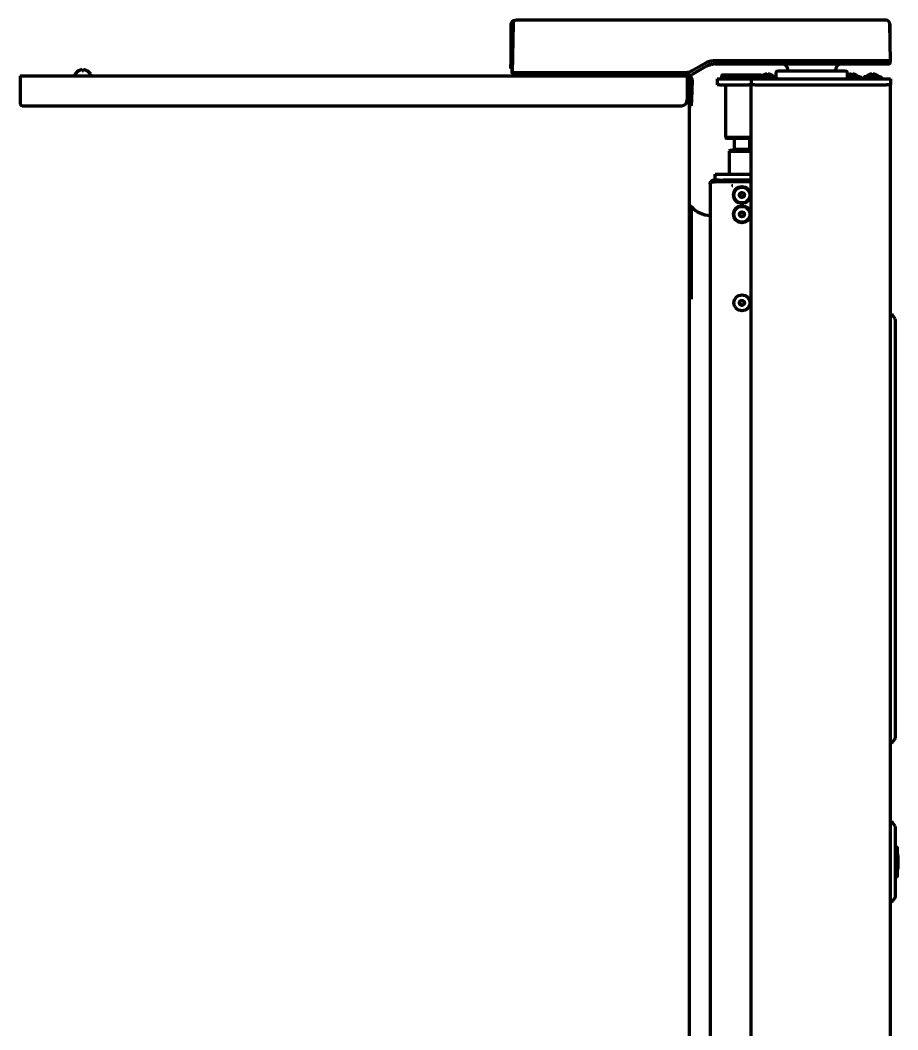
# Model space of a CAD drawing. Header units: inches. Extents: x -2405 to 7588, y 441 to 5654.
# Drawn here: x 4717 to 5158, y 3624 to 4132 of the extents above; entities that cross this region are included whole.
import ezdxf

# ---------------------------------------------------------------- set-up
doc = ezdxf.new("R2010")
doc.units = ezdxf.units.IN

msp = doc.modelspace()

# ---------------------------------------------------------------- linework, layer by layer
at = {"linetype": 'Continuous', "lineweight": 70}
for p, q in [((4964.24, 4129.86), (4963.81, 4105.13)), ((5050.26, 4131.63), (4966.04, 4131.63)), ((5054.27, 4131.63), (5050.26, 4131.63)), ((5060.95, 4131.63), (5054.27, 4131.63)), ((5064.94, 4131.63), (5060.95, 4131.63)), ((5151.68, 4131.63), (5064.94, 4131.63)), ((5153.81, 4111.13), (5153.48, 4129.86)), ((4963.21, 4129.63), (4963.21, 4109.38)), ((4964.01, 4129.63), (4964.01, 4116.59)), ((5153.61, 4129.63), (5153.61, 4122.59)), ((5060.94, 4110.06), (5054.26, 4106.2)), ((5152.81, 4111.13), (5064.94, 4111.13)), ((5065.88, 4109.63), (5152.8, 4109.63)), ((5153.81, 4111.13), (5152.81, 4111.13)), ((5153.8, 4110.61), (5153.81, 4111.13)), ((4745.84, 4106.07), (4745.84, 4106.11)), ((4750.44, 4106.11), (4750.44, 4106.07)), ((4963.21, 4107.38), (4963.21, 4109.38)), ((4963.85, 4107.38), (4963.21, 4107.38)), ((4963.81, 4106.12), (4963.83, 4107.38)), ((4963.81, 4106.12), (4963.81, 4106.87)), ((4963.81, 4105.14), (4963.81, 4106.13)), ((4963.81, 4105.13), (4963.82, 4104.61)), ((4963.81, 4105.13), (4964.81, 4105.13)), ((4963.81, 4105.13), (4963.81, 4105.13)), ((4963.81, 4105.13), (4963.82, 4104.61)), ((5050.26, 4105.13), (4964.81, 4105.13)), ((5053.5, 4104.03), (5054.75, 4104.75)), ((5054.75, 4104.75), (5060.88, 4108.29)), ((5091.68, 4104.1), (5091.68, 4104.51)), ((5092.43, 4104.51), (5092.43, 4104.1)), ((5096.36, 4105.15), (5096.32, 4103.09)), ((5097.36, 4106.13), (5131.25, 4106.13)), ((5102.36, 4106.68), (5102.37, 4106.13)), ((5126.25, 4106.13), (5126.26, 4106.68)), ((5132.3, 4102.64), (5132.25, 4105.15)), ((5134.18, 4104.1), (5134.18, 4104.51)), ((5134.93, 4104.51), (5134.93, 4104.1)), ((5144.43, 4104.1), (5144.43, 4104.51)), ((5145.18, 4104.51), (5145.18, 4104.1)), ((4716.64, 4103.63), (4716.64, 4101.52)), ((4716.64, 4103.63), (5051.81, 4103.63)), ((4716.64, 4101.52), (4716.64, 4089.63)), ((4744.14, 4104.23), (4744.14, 4104.03)), ((4752.14, 4104.03), (4752.14, 4104.23)), ((5051.81, 4103.63), (5051.81, 4101.52)), ((5052.24, 4103.63), (5051.81, 4103.63)), ((5052.24, 4102.63), (5051.81, 4102.63)), ((5051.81, 4101.52), (5051.81, 4091.62)), ((5052.81, 4100.53), (5051.81, 4100.53)), ((5052.81, 4103.63), (5052.24, 4103.63)), ((5052.81, 4100.63), (5052.81, 4100.53)), ((5052.81, 4100.53), (5052.81, 2435.33)), ((5053.24, 4101.59), (5052.89, 4091.67)), ((5054.24, 4101.56), (5053.89, 4091.64)), ((5066.81, 4102.13), (5067.98, 4102.13)), ((5066.81, 4102.13), (5066.81, 4099.13)), ((5067.98, 4102.13), (5082.64, 4102.13)), ((5069.31, 4104.13), (5069.06, 4103.88)), ((5069.06, 4103.88), (5089.06, 4103.88)), ((5069.06, 4103.88), (5069.06, 4102.38)), ((5079.06, 4102.38), (5069.06, 4102.38)), ((5069.06, 4102.38), (5069.31, 4102.13)), ((5069.31, 4104.13), (5088.81, 4104.13)), ((5087.59, 4102.38), (5079.06, 4102.38)), ((5082.64, 4102.13), (5083.81, 4102.13)), ((5083.81, 4102.13), (5085.81, 4102.13)), ((5083.81, 4102.13), (5083.81, 4099.13)), ((5085.81, 4102.13), (5151.81, 4102.13)), ((5087.56, 4102.73), (5087.56, 4102.53)), ((5092.06, 4103.13), (5087.96, 4103.13)), ((5089.06, 4103.88), (5088.81, 4104.13)), ((5089.06, 4103.13), (5089.06, 4103.88)), ((5090.18, 4104.1), (5090.18, 4104.13)), ((5096.16, 4103.13), (5092.06, 4103.13)), ((5093.93, 4104.1), (5093.93, 4104.13)), ((5096.56, 4102.53), (5096.56, 4102.73)), ((5134.56, 4103.13), (5132.29, 4103.13)), ((5132.68, 4104.1), (5132.68, 4104.13)), ((5138.66, 4103.13), (5134.56, 4103.13)), ((5136.43, 4104.1), (5136.43, 4104.13)), ((5139.06, 4102.53), (5139.06, 4102.73)), ((5140.31, 4102.73), (5140.31, 4102.53)), ((5144.81, 4103.13), (5140.71, 4103.13)), ((5142.93, 4104.1), (5142.93, 4104.13)), ((5148.91, 4103.13), (5144.81, 4103.13)), ((5146.68, 4104.1), (5146.68, 4104.13)), ((5149.31, 4102.53), (5149.31, 4102.73)), ((5151.81, 4102.13), (5153.81, 4102.13)), ((5153.81, 4102.13), (5153.81, 4099.13)), ((5067.98, 4099.13), (5066.81, 4099.13)), ((5067.98, 4099.13), (5082.64, 4099.13)), ((5071.06, 4099.13), (5071.06, 4072.63)), ((5083.81, 4099.13), (5082.64, 4099.13)), ((5085.81, 4099.13), (5083.81, 4099.13)), ((5085.81, 4099.13), (5083.81, 4099.13)), ((5083.81, 2461.13), (5083.81, 4099.13)), ((5085.81, 4099.13), (5151.81, 4099.13)), ((5153.81, 4099.13), (5151.81, 4099.13)), ((5153.81, 4099.13), (5151.81, 4099.13)), ((5153.81, 2451.13), (5153.81, 4099.13)), ((5153.81, 4099.13), (5153.81, 4099.13)), ((5052.81, 4089.33), (5052.89, 4091.67)), ((5053.89, 4091.64), (5053.78, 4088.64)), ((4717.64, 4088.63), (5048.81, 4088.63)), ((5052.81, 4088.67), (5053.78, 4088.64)), ((5153.98, 4077.98), (5153.81, 4077.98)), ((5079.06, 4072.63), (5071.06, 4072.63)), ((5071.06, 4072.63), (5071.56, 4072.13)), ((5079.06, 4072.13), (5071.56, 4072.13)), ((5075.36, 4072.13), (5075.36, 4066.78)), ((5083.81, 4072.63), (5079.06, 4072.63)), ((5083.81, 4072.13), (5079.06, 4072.13)), ((5083.16, 4066.78), (5083.16, 4072.13)), ((5073.26, 4066.28), (5072.76, 4065.78)), ((5072.76, 4065.78), (5072.76, 4054.28)), ((5072.76, 4065.78), (5083.81, 4065.78)), ((5073.26, 4066.28), (5083.81, 4066.28)), ((5075.36, 4066.78), (5074.86, 4066.28)), ((5075.36, 4066.78), (5083.16, 4066.78)), ((5083.66, 4066.28), (5083.16, 4066.78)), ((5065.76, 4054.28), (5067.76, 4054.28)), ((5065.76, 4051.28), (5065.76, 4054.28)), ((5067.76, 4054.28), (5069.77, 4054.28)), ((5069.77, 4054.28), (5071.77, 4054.28)), ((5071.77, 4054.28), (5083.81, 4054.28)), ((5153.98, 4054.31), (5153.81, 4054.31)), ((5153.98, 4054.31), (5153.81, 4054.31)), ((5153.98, 4054.3), (5153.81, 4054.3)), ((5153.98, 4054.29), (5153.81, 4054.29)), ((5063.32, 4049.3), (5063.32, 4049.42)), ((5063.32, 4049.18), (5063.32, 2701.88)), ((5064.62, 4050.27), (5064.59, 4050.26)), ((5065.12, 4051.28), (5066.03, 4051.28)), ((5065.12, 4051.28), (5065.12, 4050.48)), ((5083.81, 4050.48), (5065.75, 4050.48)), ((5066.03, 4051.28), (5066.7, 4051.28)), ((5067.76, 4051.28), (5066.7, 4051.28)), ((5067.76, 4051.28), (5069.77, 4051.28)), ((5071.77, 4051.28), (5069.77, 4051.28)), ((5083.81, 4051.28), (5071.77, 4051.28)), ((5153.91, 4048.13), (5153.98, 4048.13)), ((5053.69, 4037.96), (5053.69, 3991.48)), ((5153.81, 4026.77), (5153.98, 4026.77)), ((5153.81, 4003.07), (5153.98, 4003.07)), ((5153.81, 3983.63), (5154.54, 3983.63)), ((5156.22, 3981.56), (5154.96, 3983.41)), ((5156.31, 3981.27), (5156.31, 3979.63)), ((5156.31, 3979.63), (5156.31, 3772.63)), ((5156.22, 3770.7), (5154.96, 3768.85)), ((5156.31, 3772.63), (5156.31, 3770.98)), ((5153.81, 3768.63), (5154.54, 3768.63)), ((5154.54, 3728.63), (5153.81, 3728.63)), ((5156.22, 3726.56), (5154.96, 3728.41)), ((5156.31, 3726.27), (5156.31, 3724.38)), ((5156.31, 3724.38), (5156.31, 3692.88)), ((5157.29, 3712.94), (5156.58, 3714.18)), ((5157.06, 3716.13), (5156.81, 3716.13)), ((5157.31, 3715.88), (5157.31, 3712.91)), ((5157.56, 3711.94), (5157.56, 3705.31)), ((5156.58, 3703.08), (5157.29, 3704.31)), ((5157.31, 3704.35), (5157.31, 3701.38)), ((5156.81, 3701.13), (5157.06, 3701.13)), ((5154.54, 3688.63), (5153.81, 3688.63)), ((5156.22, 3690.7), (5154.96, 3688.85)), ((5156.31, 3692.88), (5156.31, 3690.98))]:
    msp.add_line(p, q, dxfattribs=at)
for centre, radius in [((5079.26, 4043.78), 4.25), ((5079.26, 4043.78), 4), ((5079.26, 4043.78), 1.25), ((5079.26, 4043.78), 1.15), ((5079.26, 4034.08), 4.25), ((5079.26, 4034.08), 4), ((5079.26, 4034.08), 1.25), ((5079.26, 4034.08), 1.15), ((5079.26, 3989.58), 4), ((5079.26, 3989.58), 1.25), ((5079.26, 3989.58), 1.15)]:
    msp.add_circle(centre, radius, dxfattribs=at)
for centre, radius, start, end in [((4965.01, 4129.63), 1.8, 90, 180), ((4966.04, 4129.83), 1.8, 90, 179), ((5151.68, 4129.83), 1.8, 1, 90), ((5099.36, 4106.63), 3, 1, 90), ((5129.26, 4106.63), 3, 90, 179), ((5152.8, 4110.63), 1, 270, 359), ((4748.34, 4102.01), 4.8, 121.5837, 149.6988), ((4748.14, 4102.33), 3.78, 90.0035, 97.6041), ((4748.14, 4102.33), 3.78, 82.3959, 89.9965), ((4747.94, 4102.01), 4.8, 30.3012, 58.4186), ((4964.82, 4104.63), 1, 181, 270), ((5092.06, 4100.88), 3.73, 103.5627, 120.1668), ((5092.06, 4100.88), 3.73, 59.8332, 76.4373), ((5097.36, 4105.13), 1, 90, 179), ((5131.25, 4105.13), 1, 1, 90), ((5134.56, 4100.88), 3.73, 103.5627, 120.1668), ((5134.56, 4100.88), 3.73, 59.8332, 76.4373), ((5144.81, 4100.88), 3.73, 103.5627, 120.1668), ((5144.81, 4100.88), 3.73, 59.8332, 76.4373), ((4744.54, 4104.23), 0.4, 149.6988, 180), ((4744.54, 4104.03), 0.4, 180, 270), ((4751.74, 4104.03), 0.4, 270, 0), ((4751.74, 4104.23), 0.4, 0, 30.3012), ((5050.81, 4100.63), 2, 0, 59.9991), ((5052.24, 4101.63), 2, 358, 90), ((5052.24, 4101.63), 1, 358, 90), ((5087.96, 4102.73), 0.4, 90, 180), ((5087.96, 4102.53), 0.4, 180, 270), ((5092.06, 4100.88), 3.75, 120, 143.1301), ((5092.06, 4100.88), 3.25, 83.3693, 96.6307), ((5092.06, 4100.88), 3.75, 36.8699, 60), ((5096.16, 4102.73), 0.4, 0, 90), ((5096.16, 4102.53), 0.4, 270, 0), ((5096.82, 4102.63), 0.5, 225.4143, 270), ((5131.8, 4102.63), 0.5, 270, 1), ((5134.56, 4100.88), 3.75, 120, 127.4479), ((5134.56, 4100.88), 3.25, 83.3693, 96.6307), ((5134.56, 4100.88), 3.75, 36.8699, 60), ((5138.66, 4102.73), 0.4, 0, 90), ((5138.66, 4102.53), 0.4, 270, 0), ((5140.71, 4102.73), 0.4, 90, 180), ((5140.71, 4102.53), 0.4, 180, 270), ((5144.81, 4100.88), 3.75, 120, 143.1301), ((5144.81, 4100.88), 3.25, 83.3693, 96.6307), ((5144.81, 4100.88), 3.75, 36.8699, 60), ((5148.91, 4102.73), 0.4, 0, 90), ((5148.91, 4102.53), 0.4, 270, 0), ((5053.26, 4037.65), 0.5, 77.0085, 156.1775), ((5053.24, 4037.55), 0.6, 42.2995, 77.0085), ((5063.82, 4047.17), 13.69, 222.2995, 267.9203), ((5154.54, 3983.13), 0.5, 34.2869, 90), ((5155.81, 3981.27), 0.5, 0, 34.2869), ((5155.81, 3770.98), 0.5, 325.7131, 0), ((5154.54, 3769.13), 0.5, 270, 325.7131), ((5154.54, 3728.13), 0.5, 34.2869, 90), ((5155.81, 3726.27), 0.5, 0, 34.2869), ((5156.81, 3716.63), 0.5, 180, 270), ((5158.31, 3715.18), 2, 180, 210), ((5157.06, 3715.88), 0.25, 0, 90), ((5155.56, 3711.94), 2, 0, 30), ((5155.56, 3705.31), 2, 330, 0), ((5158.31, 3702.08), 2, 150, 180), ((5156.81, 3700.63), 0.5, 90, 180), ((5157.06, 3701.38), 0.25, 270, 0), ((5154.54, 3689.13), 0.5, 270, 325.7131), ((5155.81, 3690.98), 0.5, 325.7131, 0)]:
    msp.add_arc(centre, radius, start, end, dxfattribs=at)
for centre, major_axis, ratio, start_param, end_param in [((5065.88, 4099.63), (-10, 0), 1, 4.712389, 4.797749), ((4930.13, 2180.96), (33.62, 1929.43), 0.001054, 6.222763, 6.22943), ((5065.88, 4099.63), (8.8, 4.76), 1, 1.541341, 1.598426), ((5091.43, 4100.88), (0, -3.64), 0.707107, 3.044426, 3.23876), ((5092.68, 4100.88), (0, 3.64), 0.707107, 6.186018, 6.380352), ((5133.93, 4100.88), (0, -3.64), 0.707107, 3.044426, 3.23876), ((5135.18, 4100.88), (0, 3.64), 0.707107, 6.186018, 6.380352), ((5144.18, 4100.88), (0, -3.64), 0.707107, 3.044426, 3.23876), ((5145.43, 4100.88), (0, 3.64), 0.707107, 6.186018, 6.380352), ((4717.64, 4089.63), (1, 0), 0.99863, 3.141593, 4.712389), ((5048.81, 4091.62), (3, 0), 0.99863, 4.712389, 6.283185)]:
    msp.add_ellipse(centre, major_axis=major_axis, ratio=ratio, start_param=start_param, end_param=end_param, dxfattribs=at)
for points, knots in [([(5064.94, 4111.13), (5064.59, 4111.13), (5064.24, 4111.11), (5063.55, 4111.02), (5063.22, 4110.95), (5062.71, 4110.81), (5062.55, 4110.76), (5062.3, 4110.67), (5062.22, 4110.64), (5062.05, 4110.58), (5061.97, 4110.55), (5061.57, 4110.38), (5061.25, 4110.22), (5060.94, 4110.05)], [0, 0, 0, 0, 0.25, 0.25, 0.5, 0.5, 0.625, 0.625, 0.6875, 0.6875, 0.75, 0.75, 1, 1, 1, 1]), ([(5061.38, 4108.56), (5061.67, 4108.7), (5062.25, 4108.96), (5062.85, 4109.16), (5063.23, 4109.27), (5063.31, 4109.29), (5063.46, 4109.33), (5063.69, 4109.39), (5063.93, 4109.44), (5064.39, 4109.52), (5064.71, 4109.56), (5065.03, 4109.59)], [0, 0, 0, 0, 0.25, 0.5, 0.5, 0.5625, 0.5625, 0.625, 0.75, 0.75, 1, 1, 1, 1]), ([(4747.64, 4106.07), (4747.64, 4106.2), (4747.64, 4106.31), (4747.64, 4106.44), (4747.64, 4106.48), (4747.64, 4106.56), (4747.64, 4106.59), (4747.64, 4106.62)], [0, 0, 0, 0, 0.5, 0.5, 0.75, 0.75, 1, 1, 1, 1]), ([(4750.44, 4106.07), (4750.24, 4106.2), (4750.03, 4106.31), (4749.7, 4106.44), (4749.59, 4106.48), (4749.37, 4106.56), (4749.26, 4106.59), (4749.14, 4106.62)], [0, 0, 0, 0, 0.5, 0.5, 0.75, 0.75, 1, 1, 1, 1]), ([(4963.84, 4107.05), (4963.84, 4107.08), (4963.84, 4107.12), (4963.84, 4107.2), (4963.84, 4107.25), (4963.84, 4107.32), (4963.85, 4107.35), (4963.85, 4107.39), (4963.85, 4107.39)], [0, 0, 0, 0, 0.386959, 0.386959, 0.773919, 0.773919, 0.967399, 1, 1, 1, 1]), ([(5054.26, 4106.2), (5053.95, 4106.03), (5053.64, 4105.88), (5053, 4105.61), (5052.67, 4105.5), (5052.17, 4105.36), (5052, 4105.32), (5051.74, 4105.27), (5051.66, 4105.25), (5051.48, 4105.22), (5051.05, 4105.15), (5050.61, 4105.13), (5050.26, 4105.13)], [0, 0, 0, 0, 0.25, 0.25, 0.5, 0.5, 0.625, 0.625, 0.6875, 0.6875, 0.75, 1, 1, 1, 1]), ([(5052, 4103.63), (5052.07, 4103.63), (5052.13, 4103.63), (5052.27, 4103.64), (5052.33, 4103.65), (5052.53, 4103.67), (5052.65, 4103.7), (5052.84, 4103.75), (5052.91, 4103.77), (5053, 4103.8), (5053.03, 4103.81), (5053.09, 4103.83), (5053.12, 4103.84), (5053.27, 4103.91), (5053.39, 4103.96), (5053.5, 4104.03)], [0, 0, 0, 0, 0.125, 0.125, 0.25, 0.25, 0.5, 0.5, 0.625, 0.625, 0.6875, 0.6875, 0.75, 0.75, 1, 1, 1, 1]), ([(5063.32, 4049.59), (5063.32, 4049.6), (5063.32, 4049.61), (5063.32, 4049.63), (5063.33, 4049.65), (5063.33, 4049.67), (5063.33, 4049.69), (5063.33, 4049.71), (5063.34, 4049.73), (5063.34, 4049.75), (5063.34, 4049.77), (5063.35, 4049.79), (5063.35, 4049.81), (5063.35, 4049.84), (5063.36, 4049.86), (5063.36, 4049.88), (5063.37, 4049.9), (5063.37, 4049.92), (5063.38, 4049.94), (5063.39, 4049.96), (5063.39, 4049.99), (5063.4, 4050.01), (5063.4, 4050.03), (5063.41, 4050.05), (5063.42, 4050.07), (5063.43, 4050.09), (5063.43, 4050.12), (5063.44, 4050.14), (5063.45, 4050.16), (5063.46, 4050.18), (5063.47, 4050.2), (5063.48, 4050.22), (5063.51, 4050.29), (5063.57, 4050.4), (5063.66, 4050.54), (5063.77, 4050.67), (5063.89, 4050.79), (5064.01, 4050.9), (5064.15, 4051), (5064.3, 4051.08), (5064.42, 4051.14), (5064.5, 4051.17), (5064.54, 4051.18), (5064.58, 4051.2), (5064.62, 4051.21), (5064.66, 4051.22), (5064.7, 4051.23), (5064.74, 4051.24), (5064.78, 4051.25), (5064.82, 4051.25), (5064.87, 4051.26), (5064.91, 4051.27), (5064.95, 4051.27), (5064.99, 4051.27), (5065.03, 4051.28), (5065.08, 4051.28), (5065.1, 4051.28), (5065.12, 4051.28)], [0, 0, 0, 0, 0.008318, 0.016663, 0.025033, 0.033431, 0.041855, 0.050306, 0.058784, 0.067289, 0.075822, 0.084383, 0.092972, 0.101589, 0.110234, 0.118908, 0.12761, 0.136341, 0.145102, 0.153891, 0.16271, 0.171559, 0.180437, 0.189346, 0.198284, 0.207253, 0.216253, 0.225283, 0.234343, 0.243435, 0.252558, 0.261712, 0.270898, 0.334721, 0.398233, 0.461488, 0.524538, 0.583363, 0.643194, 0.704072, 0.766035, 0.780791, 0.795527, 0.810243, 0.82494, 0.839619, 0.85428, 0.868923, 0.883549, 0.898159, 0.912752, 0.92733, 0.941892, 0.95644, 0.970973, 0.985493, 1, 1, 1, 1]), ([(5065.12, 4050.37), (5065.11, 4050.37), (5065.1, 4050.37), (5065.08, 4050.37), (5065.05, 4050.36), (5065.03, 4050.36), (5065.01, 4050.36), (5064.99, 4050.35), (5064.97, 4050.35), (5064.95, 4050.34), (5064.93, 4050.34), (5064.91, 4050.34), (5064.88, 4050.33), (5064.86, 4050.33), (5064.84, 4050.32), (5064.82, 4050.32), (5064.8, 4050.31), (5064.78, 4050.31), (5064.76, 4050.31), (5064.74, 4050.3), (5064.72, 4050.3), (5064.7, 4050.29), (5064.68, 4050.29), (5064.66, 4050.28), (5064.64, 4050.28), (5064.62, 4050.27), (5064.6, 4050.27), (5064.58, 4050.26), (5064.56, 4050.26), (5064.54, 4050.25), (5064.52, 4050.25), (5064.5, 4050.24), (5064.48, 4050.24), (5064.46, 4050.23), (5064.44, 4050.23), (5064.42, 4050.22), (5064.41, 4050.22), (5064.39, 4050.21), (5064.37, 4050.2), (5064.35, 4050.2), (5064.33, 4050.19), (5064.31, 4050.19), (5064.29, 4050.18), (5064.28, 4050.18), (5064.26, 4050.17), (5064.24, 4050.16), (5064.22, 4050.16), (5064.21, 4050.15), (5064.19, 4050.14), (5064.17, 4050.14), (5064.16, 4050.13), (5064.14, 4050.13), (5064.12, 4050.12), (5064.11, 4050.11), (5064.09, 4050.11), (5064.07, 4050.1), (5064.06, 4050.09), (5064.04, 4050.09), (5064.02, 4050.08), (5064.01, 4050.07), (5063.99, 4050.07), (5063.98, 4050.06), (5063.96, 4050.05), (5063.95, 4050.05), (5063.93, 4050.04), (5063.92, 4050.03), (5063.9, 4050.02), (5063.88, 4050.01), (5063.85, 4050), (5063.82, 4049.98), (5063.79, 4049.96), (5063.76, 4049.94), (5063.72, 4049.92), (5063.7, 4049.9), (5063.67, 4049.88), (5063.64, 4049.86), (5063.61, 4049.84), (5063.59, 4049.82), (5063.57, 4049.8), (5063.54, 4049.78), (5063.52, 4049.75), (5063.5, 4049.73), (5063.48, 4049.71), (5063.46, 4049.69), (5063.45, 4049.66), (5063.43, 4049.64), (5063.42, 4049.61), (5063.4, 4049.59), (5063.39, 4049.57), (5063.38, 4049.54), (5063.37, 4049.52), (5063.36, 4049.49), (5063.35, 4049.47), (5063.34, 4049.44), (5063.34, 4049.41), (5063.33, 4049.39), (5063.33, 4049.36), (5063.32, 4049.33), (5063.32, 4049.32), (5063.32, 4049.31)], [0, 0, 0, 0, 0.007389, 0.014772, 0.022148, 0.029517, 0.036879, 0.044235, 0.051584, 0.058927, 0.066263, 0.073593, 0.080917, 0.088234, 0.095545, 0.102851, 0.11015, 0.117443, 0.12473, 0.132011, 0.139286, 0.146556, 0.15382, 0.161078, 0.16833, 0.175578, 0.182819, 0.190055, 0.197286, 0.204512, 0.211732, 0.218948, 0.226158, 0.233363, 0.240563, 0.247758, 0.254949, 0.262134, 0.269315, 0.276492, 0.283663, 0.29083, 0.297993, 0.305151, 0.312305, 0.319455, 0.326601, 0.333742, 0.340879, 0.348012, 0.355142, 0.362267, 0.369389, 0.376507, 0.383621, 0.390731, 0.397838, 0.404942, 0.412042, 0.419138, 0.426232, 0.433322, 0.440409, 0.447493, 0.454573, 0.461651, 0.468726, 0.475798, 0.493613, 0.511357, 0.529031, 0.546636, 0.564173, 0.581643, 0.599048, 0.616388, 0.633665, 0.650879, 0.668031, 0.685123, 0.702157, 0.719132, 0.73605, 0.752913, 0.769721, 0.786476, 0.803179, 0.819831, 0.836433, 0.852987, 0.869493, 0.885954, 0.90237, 0.918742, 0.935073, 0.951363, 0.967613, 0.983825, 1, 1, 1, 1]), ([(5063.32, 4049.18), (5063.32, 4049.2), (5063.32, 4049.22), (5063.32, 4049.27), (5063.32, 4049.28), (5063.32, 4049.3)], [0, 0, 0, 0, 0.5, 0.5, 1, 1, 1, 1])]:
    msp.add_open_spline(points, degree=3, knots=knots, dxfattribs=at)
for points in [[(4747.14, 4106.62), (4747.09, 4106.61), (4746.98, 4106.58), (4746.82, 4106.53), (4746.66, 4106.47), (4746.5, 4106.41), (4746.35, 4106.35), (4746.2, 4106.27), (4746.03, 4106.18), (4745.91, 4106.11), (4745.84, 4106.07)], [(4747.64, 4106.62), (4747.62, 4106.63), (4747.57, 4106.63), (4747.5, 4106.64), (4747.43, 4106.64), (4747.36, 4106.64), (4747.29, 4106.64), (4747.21, 4106.63), (4747.17, 4106.63), (4747.14, 4106.62)], [(4749.14, 4106.62), (4749.12, 4106.63), (4749.07, 4106.63), (4748.99, 4106.64), (4748.92, 4106.64), (4748.85, 4106.64), (4748.78, 4106.64), (4748.71, 4106.63), (4748.67, 4106.63), (4748.64, 4106.62)], [(4748.64, 4106.62), (4748.64, 4106.61), (4748.64, 4106.58), (4748.64, 4106.53), (4748.64, 4106.47), (4748.64, 4106.41), (4748.64, 4106.35), (4748.64, 4106.27), (4748.64, 4106.18), (4748.64, 4106.11), (4748.64, 4106.07)], [(5063.32, 4049.42), (5063.32, 4049.48), (5063.32, 4049.53), (5063.32, 4049.59)], [(5065.75, 4050.48), (5065.54, 4050.44), (5065.33, 4050.41), (5065.12, 4050.37)], [(5065.47, 4050.48), (5065.56, 4050.48), (5065.66, 4050.48), (5065.75, 4050.48)], [(5074.62, 4048.43), (5074.43, 4048.37), (5074.24, 4048.31), (5074.06, 4048.25)]]:
    msp.add_open_spline(points, degree=3, dxfattribs=at)

doc.saveas('drawing.dxf')
